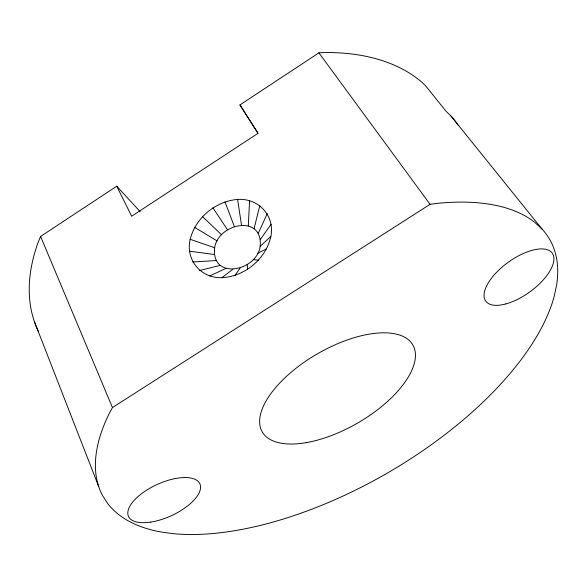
<?xml version="1.0" encoding="UTF-8"?>
<svg xmlns="http://www.w3.org/2000/svg" width="587" height="587" viewBox="0 0 587 587"><rect width="100%" height="100%" fill="white"/><g stroke="black" fill="none" stroke-linecap="round" stroke-linejoin="round"><path stroke-width="0.88" d="M270.878 236.436C275.002 215.642 258.463 197.958 237.596 199.419C215.488 201.268 195.654 217.755 190.166 239.305C185.323 259.85 200.827 278.451 221.857 277.695C244.918 276.433 265.852 259.05 270.878 236.436L260.173 246.283C256.952 271.326 210.88 280.593 214.659 247.729C218.225 223.229 263.299 213.939 260.173 246.283M248.308 225.907L249.592 200.651M254.061 228.754L259.814 205.531M140.161 211.672L116.74 186.204L40.591 236.444L38.353 241.785A231.065 141.731 -30.1 0 0 38.316 331.251M258.214 233.413L267.246 213.653M542.043 229.069L534.361 222.018A257.664 121.113 -30 0 0 436.97 203.395L430.08 204.342L112.455 407.569L109.578 412.778A257.664 121.113 -30 0 0 102.365 495.237L107.575 503.397A257.664 121.113 -30 0 0 161.946 532.138L173.928 533.722A257.664 121.113 -30 0 0 403.269 463.495A257.664 121.113 -30 0 0 554.267 296.061L556.579 285.216A257.664 121.113 -30 0 0 542.043 229.069L451.007 116.065L446.098 111.295L425.67 85.915L422.104 82.407A231.065 141.731 -30.1 0 0 325.359 52.536L318.895 52.837L239.936 104.926L257.979 133.344L131.649 216.229L116.74 186.204M234.954 275.457L240.134 268.046M260.327 239.452L271.091 224.3M221.857 277.695L232.812 269.316M257.744 253.224L266.564 248.851M209.691 275.971L225.966 268.376M199.661 270.526L220.272 265.353M192.719 261.971L216.273 260.555M253.268 259.579L258.544 260.254M189.484 251.214L214.35 254.479M190.166 239.305L214.659 247.729M194.657 227.389L217.146 240.941M202.478 216.552L221.556 234.771M318.895 52.837L430.08 204.342M212.905 207.791L227.477 229.788M239.936 104.926L258.045 133.22M40.591 236.444L112.455 407.569M34.288 321.353L98.535 486.109M224.975 201.891L234.345 226.472M237.596 199.419L241.514 225.129M247.193 264.693L247.626 269.44M451.007 116.065A235.923 138.517 -30.1 0 1 458.007 125.016M306.267 442.627A86.942 40.033 -30 0 0 414.965 350.556A86.942 40.033 -30 0 0 291.387 372.033A86.942 40.033 -30 0 0 306.267 442.627M150.793 522.085A39.241 17.148 -24.6 0 0 200.189 484.613A39.241 17.148 -24.6 0 0 141.584 493.674A39.241 17.148 -24.6 0 0 150.793 522.085M505.774 303.941A41.002 18.336 -35.8 0 0 553.6 256.093A41.002 18.336 -35.8 0 0 497.585 271.289A41.002 18.336 -35.8 0 0 505.774 303.941"/></g></svg>
